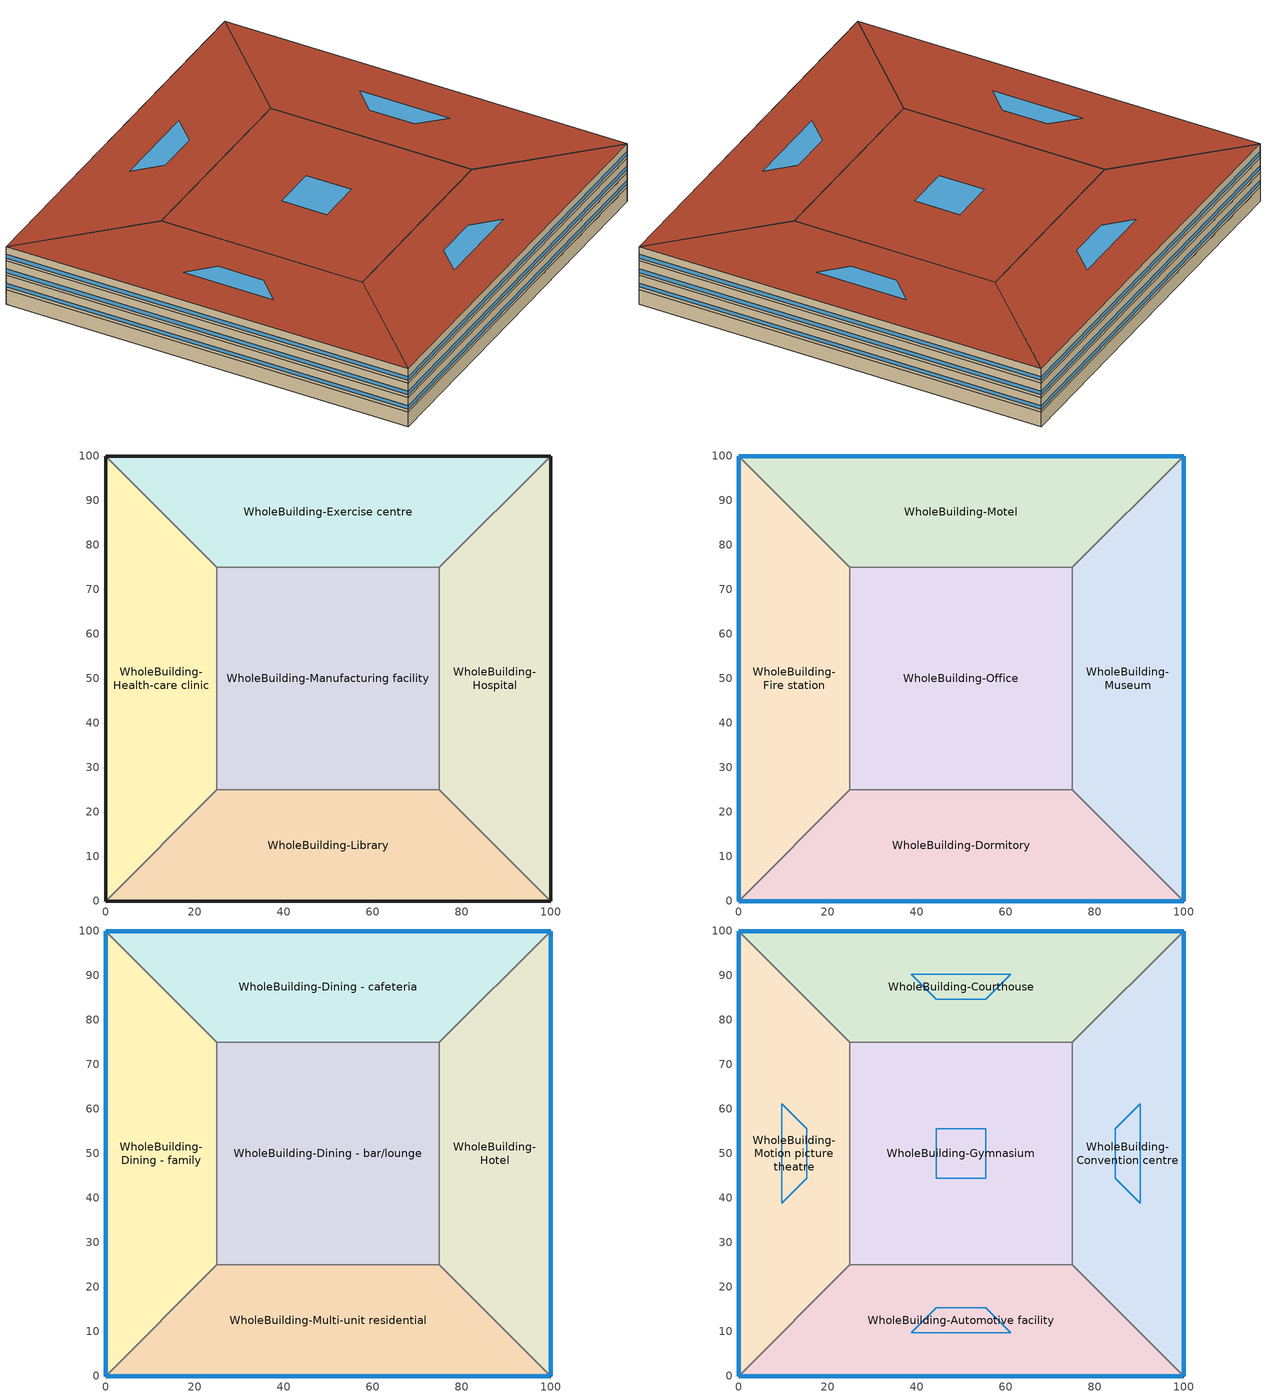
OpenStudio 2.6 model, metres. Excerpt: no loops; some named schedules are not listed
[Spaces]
WholeBuilding-Health-care clinic
 floor ground: 0,0 0,100 25,75 25,25 z0
 wall ground: 0,100 0,0 z0:3.8
 wall to WholeBuilding-Exercise centre: 25,75 0,100 z0:3.8
 wall to WholeBuilding-Manufacturing facility: 25,25 25,75 z0:3.8
 wall to WholeBuilding-Library: 0,0 25,25 z0:3.8
WholeBuilding-Exercise centre
 floor ground: 0,100 100,100 75,75 25,75 z0
 wall ground: 100,100 0,100 z0:3.8
 wall to WholeBuilding-Hospital: 75,75 100,100 z0:3.8
 wall to WholeBuilding-Manufacturing facility: 25,75 75,75 z0:3.8
WholeBuilding-Hospital
 floor ground: 100,100 100,0 75,25 75,75 z0
 wall ground: 100,0 100,100 z0:3.8
 wall to WholeBuilding-Library: 75,25 100,0 z0:3.8
 wall to WholeBuilding-Manufacturing facility: 75,75 75,25 z0:3.8
WholeBuilding-Library
 floor ground: 100,0 0,0 25,25 75,25 z0
 wall ground: 0,0 100,0 z0:3.8
 wall to WholeBuilding-Manufacturing facility: 75,25 25,25 z0:3.8
WholeBuilding-Manufacturing facility
 floor ground: 25,25 25,75 75,75 75,25 z0
WholeBuilding-Fire station
 floor to WholeBuilding-Health-care clinic: 0,0 0,100 25,75 25,25 z3.8
 wall outside: 0,100 0,0 z3.8:7.6
 wall to WholeBuilding-Motel: 25,75 0,100 z3.8:7.6
 wall to WholeBuilding-Office: 25,25 25,75 z3.8:7.6
 wall to WholeBuilding-Dormitory: 0,0 25,25 z3.8:7.6
 window: 0,99.97 0,0.03 z4.56:5.51
WholeBuilding-Motel
 floor to WholeBuilding-Exercise centre: 0,100 100,100 75,75 25,75 z3.8
 wall outside: 100,100 0,100 z3.8:7.6
 wall to WholeBuilding-Museum: 75,75 100,100 z3.8:7.6
 wall to WholeBuilding-Office: 25,75 75,75 z3.8:7.6
 window: 99.97,100 0.03,100 z4.56:5.51
WholeBuilding-Museum
 floor to WholeBuilding-Hospital: 100,100 100,0 75,25 75,75 z3.8
 wall outside: 100,0 100,100 z3.8:7.6
 wall to WholeBuilding-Dormitory: 75,25 100,0 z3.8:7.6
 wall to WholeBuilding-Office: 75,75 75,25 z3.8:7.6
 window: 100,0.03 100,99.97 z4.56:5.51
WholeBuilding-Dormitory
 floor to WholeBuilding-Library: 100,0 0,0 25,25 75,25 z3.8
 wall outside: 0,0 100,0 z3.8:7.6
 wall to WholeBuilding-Office: 75,25 25,25 z3.8:7.6
 window: 0.03,0 99.97,0 z4.56:5.51
WholeBuilding-Office
 floor to WholeBuilding-Manufacturing facility: 25,25 25,75 75,75 75,25 z3.8
WholeBuilding-Dining - family
 floor to WholeBuilding-Fire station: 0,0 0,100 25,75 25,25 z7.6
 wall outside: 0,100 0,0 z7.6:11.4
 wall to WholeBuilding-Dining - cafeteria: 25,75 0,100 z7.6:11.4
 wall to WholeBuilding-Dining - bar/lounge: 25,25 25,75 z7.6:11.4
 wall to WholeBuilding-Multi-unit residential: 0,0 25,25 z7.6:11.4
 window: 0,99.97 0,0.03 z8.36:9.31
WholeBuilding-Dining - cafeteria
 floor to WholeBuilding-Motel: 0,100 100,100 75,75 25,75 z7.6
 wall outside: 100,100 0,100 z7.6:11.4
 wall to WholeBuilding-Hotel: 75,75 100,100 z7.6:11.4
 wall to WholeBuilding-Dining - bar/lounge: 25,75 75,75 z7.6:11.4
 window: 99.97,100 0.03,100 z8.36:9.31
WholeBuilding-Hotel
 floor to WholeBuilding-Museum: 100,100 100,0 75,25 75,75 z7.6
 wall outside: 100,0 100,100 z7.6:11.4
 wall to WholeBuilding-Multi-unit residential: 75,25 100,0 z7.6:11.4
 wall to WholeBuilding-Dining - bar/lounge: 75,75 75,25 z7.6:11.4
 window: 100,0.03 100,99.97 z8.36:9.31
WholeBuilding-Multi-unit residential
 floor to WholeBuilding-Dormitory: 100,0 0,0 25,25 75,25 z7.6
 wall outside: 0,0 100,0 z7.6:11.4
 wall to WholeBuilding-Dining - bar/lounge: 75,25 25,25 z7.6:11.4
 window: 0.03,0 99.97,0 z8.36:9.31
WholeBuilding-Dining - bar/lounge
 floor to WholeBuilding-Office: 25,25 25,75 75,75 75,25 z7.6
WholeBuilding-Motion picture theatre
 floor to WholeBuilding-Dining - family: 0,0 0,100 25,75 25,25 z11.4
 wall outside: 0,100 0,0 z11.4:15.2
 wall to WholeBuilding-Courthouse: 25,75 0,100 z11.4:15.2
 wall to WholeBuilding-Gymnasium: 25,25 25,75 z11.4:15.2
 wall to WholeBuilding-Automotive facility: 0,0 25,25 z11.4:15.2
 window: 0,99.97 0,0.03 z12.16:13.11
 roof outside: 25,25 25,75 0,100 0,0 z15.2
 skylight: 15.3,44.41 15.3,55.59 9.7,61.18 9.7,38.82 z15.2
WholeBuilding-Courthouse
 floor to WholeBuilding-Dining - cafeteria: 0,100 100,100 75,75 25,75 z11.4
 wall outside: 100,100 0,100 z11.4:15.2
 wall to WholeBuilding-Convention centre: 75,75 100,100 z11.4:15.2
 wall to WholeBuilding-Gymnasium: 25,75 75,75 z11.4:15.2
 window: 99.97,100 0.03,100 z12.16:13.11
 roof outside: 25,75 75,75 100,100 0,100 z15.2
 skylight: 44.41,84.7 55.59,84.7 61.18,90.3 38.82,90.3 z15.2
WholeBuilding-Convention centre
 floor to WholeBuilding-Hotel: 100,100 100,0 75,25 75,75 z11.4
 wall outside: 100,0 100,100 z11.4:15.2
 wall to WholeBuilding-Automotive facility: 75,25 100,0 z11.4:15.2
 wall to WholeBuilding-Gymnasium: 75,75 75,25 z11.4:15.2
 window: 100,0.03 100,99.97 z12.16:13.11
 roof outside: 75,75 75,25 100,0 100,100 z15.2
 skylight: 84.7,55.59 84.7,44.41 90.3,38.82 90.3,61.18 z15.2
WholeBuilding-Automotive facility
 floor to WholeBuilding-Multi-unit residential: 100,0 0,0 25,25 75,25 z11.4
 wall outside: 0,0 100,0 z11.4:15.2
 wall to WholeBuilding-Gymnasium: 75,25 25,25 z11.4:15.2
 window: 0.03,0 99.97,0 z12.16:13.11
 roof outside: 75,25 25,25 0,0 100,0 z15.2
 skylight: 55.59,15.3 44.41,15.3 38.82,9.7 61.18,9.7 z15.2
WholeBuilding-Gymnasium
 floor to WholeBuilding-Dining - bar/lounge: 25,25 25,75 75,75 75,25 z11.4
 roof outside: 75,25 75,75 25,75 25,25 z15.2
 skylight: 55.59,44.41 55.59,55.59 44.41,55.59 44.41,44.41 z15.2
[Building]
Building 1: Default Construction Set=BTAP-Mass at hdd = 6250.0; Standards Number of Stories=4; Standards Number of Above Ground Stories=4; Standards Building Type=NECB2011_unknown
[Site]
Fort McMurray AP_AB_CAN: Latitude {deg}=56.653; Longitude {deg}=-111.223; Time Zone {hr}=-7; Elevation {m}=369.1
[Site:WaterMainsTemperature]
Calculation Method=Correlation; Annual Average Outdoor Air Temperature {C}=1.875; Maximum Difference In Monthly Average Outdoor Air Temperatures {deltaC}=34.4
[SizingPeriod:DesignDay] Barometric Pressure {Pa}=96969; Sky Clearness=0; Rain Indicator=0; Snow Indicator=0; Day of Month=21; Daylight Saving Time Indicator=0; Humidity Indicating Type=Wetbulb; Dry-Bulb Temperature Range Modifier Type=DefaultMultipliers
Name | Maximum Dry-Bulb Temperature {C} | Daily Dry-Bulb Temperature Range {deltaC} | Humidity Indicating Conditions at Maximum Dry-Bulb | Wind Speed {m/s} | Wind Direction {deg} | Month | Day Type | Solar Model Indicator | ASHRAE Taub | ASHRAE Taud
Fort McMurray AP Ann Htg 99.6% Condns DB | -36.2 | 0 | -36.2 | 1 | 90 | 1 | WinterDesignDay | ASHRAEClearSky
Fort McMurray AP Ann Clg .4% Condns DB=>MWB | 28.9 | 12.4 | 17.8 | 3.7 | 250 | 7 | SummerDesignDay | ASHRAETau | 0.377 | 2.403
[Site:GroundTemperature:BuildingSurface]
19.527, 19.502, 19.536, 19.598, 20.002, 21.64, 22.225, 22.375, 21.449, 20.121, 19.802, 19.633
[Material:NoMass] Roughness=Smooth; Thermal Absorptance=0.9; Solar Absorptance=0.7
Name | Thermal Resistance {m2-K/W} | Visible Absorptance
Typical Carpet Pad; Typical Carpet Pad 1 | 0.21648 | 0.8
Typical Insulation 1 | 5.91238 | 0.7
Typical Insulation 2 | 4.49096 | 0.7
Typical Insulation 3 | 6.17282 | 0.7
Typical Carpet Pad 2 | 1.25503 | 0.8
Typical Carpet Pad 3; Typical Carpet Pad 4 | 3.45515 | 0.8
Typical Insulation 4 | 0.454528 | 0.7
Typical Insulation 5 | 0.454545 | 0.7
[Material]
Name | Roughness | Thickness {m} | Conductivity {W/m-K} | Density {kg/m3} | Specific Heat {J/kg-K} | Thermal Absorptance | Solar Absorptance | Visible Absorptance
G05 25mm wood | MediumSmooth | 0.0254 | 0.15 | 608 | 1630 | 0.9 | 0.5 | 0.5
100mm Normalweight concrete floor 1 | MediumSmooth | 0.1016 | 2.31 | 2322 | 832
G01 13mm gypsum board 1 | Smooth | 0.0127 | 0.16 | 800 | 1090 | 0.9 | 0.7 | 0.5
4 in. Normalweight Concrete Floor 1 | MediumRough | 0.1016 | 2.31 | 2322 | 832 | 0.9 | 0.7 | 0.7
1IN Stucco 1 | Smooth | 0.0253 | 0.6918 | 1858 | 837 | 0.9 | 0.7 | 0.92
8IN CONCRETE HW RefBldg 1 | Rough | 0.2032 | 1.311 | 2240 | 836.8 | 0.9 | 0.7 | 0.7
1/2IN Gypsum 1 | Smooth | 0.0127 | 0.16 | 784.9 | 830 | 0.9 | 0.4 | 0.4
Metal Roof Surface 1; F08 Metal surface 1 | Smooth | 0.0008 | 45.28 | 7824 | 500 | 0.9 | 0.7 | 0.7
6 in. Normalweight Concrete Floor 1; 6 in. Normalweight Concrete Floor 2; 6 in. Normalweight Concrete Floor 3 | MediumRough | 0.1524 | 2.31 | 2322 | 832 | 0.9 | 0.7 | 0.7
[Construction]
BTAP-Int-Partition; BTAP-Int-Door: G05 25mm wood
BTAP-Int-Floor: 100mm Normalweight concrete floor 1, Typical Carpet Pad
BTAP-Int-Wall: G01 13mm gypsum board 1, G01 13mm gypsum board 1
BTAP-Int-Ceiling: Typical Carpet Pad, 100mm Normalweight concrete floor 1
BTAP-Int-Window: SimpleGlazing
BTAP-Ext-Floor-Mass:U-0.162: Typical Insulation 1, 4 in. Normalweight Concrete Floor 1, Typical Carpet Pad 1
BTAP-Ext-Wall-Mass:U-0.21: 1IN Stucco 1, 8IN CONCRETE HW RefBldg 1, Typical Insulation 2, 1/2IN Gypsum 1
BTAP-Ext-Roof-Metal:U-0.162: Metal Roof Surface 1, Typical Insulation 3
BTAP-Grnd-Floor-Mass:U-0.757: 6 in. Normalweight Concrete Floor 1, Typical Carpet Pad 2
BTAP-Grnd-Wall-Mass:U-0.284: 6 in. Normalweight Concrete Floor 2, Typical Carpet Pad 3
BTAP-Grnd-Roof-Mass:U-0.284: 6 in. Normalweight Concrete Floor 3, Typical Carpet Pad 4
BTAP-Ext-FixedWindow:U=0.220 SHGC=0.600; BTAP-Ext-GlassDoors:U=0.220 SHGC=0.600; BTAP-Ext-Skylights:U=0.220 SHGC=0.600; BTAP-Ext-DaylightDomes:U=0.220 SHGC=0.600; BTAP-Ext-DaylightDiffuser:U=0.220 SHGC=0.600: SimpleGlazing:U=0.220 SHGC=0.600
BTAP-Ext-Door:U-2.2: F08 Metal surface 1, Typical Insulation 4
BTAP-Ext-OverHeadDoor:U-2.2: Typical Insulation 5
[DefaultConstructionSet]
BTAP-Mass at hdd = 6250.0: Default Exterior Surface Constructions=BTAP-Mass at hdd = 6250.0; Default Interior Surface Constructions=Default Surface Constructions 2; Default Ground Contact Surface Constructions=BTAP-Mass at hdd = 6250.0 1; Default Exterior SubSurface Constructions=BTAP-Mass at hdd = 6250.0; Default Interior SubSurface Constructions=Default Sub Surface Constructions 2; Interior Partition Construction=BTAP-Int-Partition
[DefaultSurfaceConstructions]
Name | Floor Construction | Wall Construction | Roof Ceiling Construction
Default Surface Constructions 2 | BTAP-Int-Floor | BTAP-Int-Wall | BTAP-Int-Ceiling
BTAP-Mass at hdd = 6250.0 | BTAP-Ext-Floor-Mass:U-0.162 | BTAP-Ext-Wall-Mass:U-0.21 | BTAP-Ext-Roof-Metal:U-0.162
BTAP-Mass at hdd = 6250.0 1 | BTAP-Grnd-Floor-Mass:U-0.757 | BTAP-Grnd-Wall-Mass:U-0.284 | BTAP-Grnd-Roof-Mass:U-0.284
[DefaultSubSurfaceConstructions]
Name | Fixed Window Construction | Operable Window Construction | Door Construction | Glass Door Construction | Overhead Door Construction | Skylight Construction | Tubular Daylight Dome Construction | Tubular Daylight Diffuser Construction
Default Sub Surface Constructions 2 | BTAP-Int-Window | BTAP-Int-Window | BTAP-Int-Door
BTAP-Mass at hdd = 6250.0 | BTAP-Ext-FixedWindow:U=0.220 SHGC=0.600 | BTAP-Ext-FixedWindow:U=0.220 SHGC=0.600 | BTAP-Ext-Door:U-2.2 | BTAP-Ext-GlassDoors:U=0.220 SHGC=0.600 | BTAP-Ext-OverHeadDoor:U-2.2 | BTAP-Ext-Skylights:U=0.220 SHGC=0.600 | BTAP-Ext-DaylightDomes:U=0.220 SHGC=0.600 | BTAP-Ext-DaylightDiffuser:U=0.220 SHGC=0.600
[WindowMaterial:SimpleGlazingSystem] U-Factor {W/m2-K}=2.2; Solar Heat Gain Coefficient=0.6; Visible Transmittance=0.21
SimpleGlazing; SimpleGlazing:U=0.220 SHGC=0.600
[BuildingStory] Nominal Floor to Floor Height {m}=3.8
Name | Nominal Z Coordinate {m}
Story 1 | 0
Story 2 | 3.8
Story 3 | 7.6
Story 4 | 11.4
[Space]
Name | Space Type | Building Story | Thermal Zone
WholeBuilding-Health-care clinic | Health-care clinic WholeBuilding | Story 1 | ALL_ST=WholeBuilding_FL=Story 1_SCH=A
WholeBuilding-Exercise centre | Exercise centre WholeBuilding | Story 1 | ALL_ST=WholeBuilding_FL=Story 1_SCH=B
WholeBuilding-Hospital | Hospital WholeBuilding | Story 1 | ALL_ST=WholeBuilding_FL=Story 1_SCH=H
WholeBuilding-Library | Library WholeBuilding | Story 1 | ALL_ST=WholeBuilding_FL=Story 1_SCH=C
WholeBuilding-Manufacturing facility | Manufacturing facility WholeBuilding | Story 1 | ALL_ST=WholeBuilding_FL=Story 1_SCH=A 1
WholeBuilding-Fire station | Fire station WholeBuilding | Story 2 | ALL_ST=WholeBuilding_FL=Story 2_SCH=F
WholeBuilding-Motel | Motel WholeBuilding | Story 2 | DU_BT=Motel_ST=WholeBuilding_FL=Story 2_SCHF
WholeBuilding-Museum | Museum WholeBuilding | Story 2 | ALL_ST=WholeBuilding_FL=Story 2_SCH=C
WholeBuilding-Dormitory | Dormitory WholeBuilding | Story 2 | DU_BT=Dormitory_ST=WholeBuilding_FL=Story 2_SCHG
WholeBuilding-Office | Office WholeBuilding | Story 2 | ALL_ST=WholeBuilding_FL=Story 2_SCH=A
WholeBuilding-Dining - family | Dining - family WholeBuilding | Story 3 | ALL_ST=WholeBuilding_FL=Story 3_SCH=B 2
WholeBuilding-Dining - cafeteria | Dining - cafeteria WholeBuilding | Story 3 | ALL_ST=WholeBuilding_FL=Story 3_SCH=B 1
WholeBuilding-Hotel | Hotel WholeBuilding | Story 3 | DU_BT=Hotel_ST=WholeBuilding_FL=Story 3_SCHF
WholeBuilding-Multi-unit residential | Multi-unit residential WholeBuilding | Story 3 | DU_BT=Multi-unit residential_ST=WholeBuilding_FL=Story 3_SCHG
WholeBuilding-Dining - bar/lounge | Dining - bar/lounge WholeBuilding | Story 3 | ALL_ST=WholeBuilding_FL=Story 3_SCH=B
WholeBuilding-Motion picture theatre | Motion picture theatre WholeBuilding | Story 4 | ALL_ST=WholeBuilding_FL=Story 4_SCH=C 1
WholeBuilding-Courthouse | Courthouse WholeBuilding | Story 4 | ALL_ST=WholeBuilding_FL=Story 4_SCH=A
WholeBuilding-Convention centre | Convention centre WholeBuilding | Story 4 | ALL_ST=WholeBuilding_FL=Story 4_SCH=C
WholeBuilding-Automotive facility | Automotive facility WholeBuilding | Story 4 | ALL_ST=WholeBuilding_FL=Story 4_SCH=E
WholeBuilding-Gymnasium | Gymnasium WholeBuilding | Story 4 | ALL_ST=WholeBuilding_FL=Story 4_SCH=B
[SpaceType] Standards Space Type=WholeBuilding
Name | Default Schedule Set | Design Specification Outdoor Air Object | Standards Building Type
Automotive facility WholeBuilding | Automotive facility WholeBuilding Schedule Set | Automotive facility WholeBuilding Ventilation | Automotive facility
Convention centre WholeBuilding | Convention centre WholeBuilding Schedule Set | Convention centre WholeBuilding Ventilation | Convention centre
Courthouse WholeBuilding | Courthouse WholeBuilding Schedule Set | Courthouse WholeBuilding Ventilation | Courthouse
Dining - bar/lounge WholeBuilding | Dining - bar/lounge WholeBuilding Schedule Set | Dining - bar/lounge WholeBuilding Ventilation | Dining - bar/lounge
Dining - cafeteria WholeBuilding | Dining - cafeteria WholeBuilding Schedule Set | Dining - cafeteria WholeBuilding Ventilation | Dining - cafeteria
Dining - family WholeBuilding | Dining - family WholeBuilding Schedule Set | Dining - family WholeBuilding Ventilation | Dining - family
Dormitory WholeBuilding | Dormitory WholeBuilding Schedule Set | Dormitory WholeBuilding Ventilation | Dormitory
Exercise centre WholeBuilding | Exercise centre WholeBuilding Schedule Set | Exercise centre WholeBuilding Ventilation | Exercise centre
Fire station WholeBuilding | Fire station WholeBuilding Schedule Set | Fire station WholeBuilding Ventilation | Fire station
Gymnasium WholeBuilding | Gymnasium WholeBuilding Schedule Set | Gymnasium WholeBuilding Ventilation | Gymnasium
Health-care clinic WholeBuilding | Health-care clinic WholeBuilding Schedule Set | Health-care clinic WholeBuilding Ventilation | Health-care clinic
Hospital WholeBuilding | Hospital WholeBuilding Schedule Set | Hospital WholeBuilding Ventilation | Hospital
Hotel WholeBuilding | Hotel WholeBuilding Schedule Set | Hotel WholeBuilding Ventilation | Hotel
Library WholeBuilding | Library WholeBuilding Schedule Set | Library WholeBuilding Ventilation | Library
Manufacturing facility WholeBuilding | Manufacturing facility WholeBuilding Schedule Set | Manufacturing facility WholeBuilding Ventilation | Manufacturing facility
Motel WholeBuilding | Motel WholeBuilding Schedule Set | Motel WholeBuilding Ventilation | Motel
Motion picture theatre WholeBuilding | Motion picture theatre WholeBuilding Schedule Set | Motion picture theatre WholeBuilding Ventilation | Motion picture theatre
Multi-unit residential WholeBuilding | Multi-unit residential WholeBuilding Schedule Set | Multi-unit residential WholeBuilding Ventilation | Multi-unit residential
Museum WholeBuilding | Museum WholeBuilding Schedule Set | Museum WholeBuilding Ventilation | Museum
Office WholeBuilding | Office WholeBuilding Schedule Set | Office WholeBuilding Ventilation | Office
[People:Definition] Number of People Calculation Method=People/Area; Fraction Radiant=0.3
Name | People per Space Floor Area {person/m2}
Automotive facility WholeBuilding People Definition; Health-care clinic WholeBuilding People Definition; Hospital WholeBuilding People Definition; Library WholeBuilding People Definition; Museum WholeBuilding People Definition | 0.0500522
Convention centre WholeBuilding People Definition; Motion picture theatre WholeBuilding People Definition | 0.124969
Courthouse WholeBuilding People Definition | 0.0666286
Dining - bar/lounge WholeBuilding People Definition; Dining - cafeteria WholeBuilding People Definition; Dining - family WholeBuilding People Definition; Exercise centre WholeBuilding People Definition; Gymnasium WholeBuilding People Definition | 0.0999967
Dormitory WholeBuilding People Definition; Manufacturing facility WholeBuilding People Definition | 0.0333681
Fire station WholeBuilding People Definition; Hotel WholeBuilding People Definition; Motel WholeBuilding People Definition; Office WholeBuilding People Definition | 0.0400417
Multi-unit residential WholeBuilding People Definition | 0.0166841
[People] Work Efficiency Schedule=Work Efficiency Schedule; Clothing Insulation Schedule=Clothing Schedule; Air Velocity Schedule=Air Velocity Schedule; Multiplier=1
Name | People Definition | Space or SpaceType
Automotive facility WholeBuilding People | Automotive facility WholeBuilding People Definition | Automotive facility WholeBuilding
Convention centre WholeBuilding People | Convention centre WholeBuilding People Definition | Convention centre WholeBuilding
Courthouse WholeBuilding People | Courthouse WholeBuilding People Definition | Courthouse WholeBuilding
Dining - bar/lounge WholeBuilding People | Dining - bar/lounge WholeBuilding People Definition | Dining - bar/lounge WholeBuilding
Dining - cafeteria WholeBuilding People | Dining - cafeteria WholeBuilding People Definition | Dining - cafeteria WholeBuilding
Dining - family WholeBuilding People | Dining - family WholeBuilding People Definition | Dining - family WholeBuilding
Dormitory WholeBuilding People | Dormitory WholeBuilding People Definition | Dormitory WholeBuilding
Exercise centre WholeBuilding People | Exercise centre WholeBuilding People Definition | Exercise centre WholeBuilding
Fire station WholeBuilding People | Fire station WholeBuilding People Definition | Fire station WholeBuilding
Gymnasium WholeBuilding People | Gymnasium WholeBuilding People Definition | Gymnasium WholeBuilding
Health-care clinic WholeBuilding People | Health-care clinic WholeBuilding People Definition | Health-care clinic WholeBuilding
Hospital WholeBuilding People | Hospital WholeBuilding People Definition | Hospital WholeBuilding
Hotel WholeBuilding People | Hotel WholeBuilding People Definition | Hotel WholeBuilding
Library WholeBuilding People | Library WholeBuilding People Definition | Library WholeBuilding
Manufacturing facility WholeBuilding People | Manufacturing facility WholeBuilding People Definition | Manufacturing facility WholeBuilding
Motel WholeBuilding People | Motel WholeBuilding People Definition | Motel WholeBuilding
Motion picture theatre WholeBuilding People | Motion picture theatre WholeBuilding People Definition | Motion picture theatre WholeBuilding
Multi-unit residential WholeBuilding People | Multi-unit residential WholeBuilding People Definition | Multi-unit residential WholeBuilding
Museum WholeBuilding People | Museum WholeBuilding People Definition | Museum WholeBuilding
Office WholeBuilding People | Office WholeBuilding People Definition | Office WholeBuilding
[Lights:Definition] Design Level Calculation Method=Watts/Area; Fraction Radiant=0.5; Fraction Visible=0.2
Name | Watts per Space Floor Area {W/m2}
Automotive facility WholeBuilding Lights Definition | 8.79993
Convention centre WholeBuilding Lights Definition | 11.5999
Courthouse WholeBuilding Lights Definition | 11.2999
Dining - bar/lounge WholeBuilding Lights Definition | 10.6999
Dining - cafeteria WholeBuilding Lights Definition; Office WholeBuilding Lights Definition | 9.69992
Dining - family WholeBuilding Lights Definition | 9.59992
Dormitory WholeBuilding Lights Definition | 6.59995
Exercise centre WholeBuilding Lights Definition; Motel WholeBuilding Lights Definition | 9.49992
Fire station WholeBuilding Lights Definition | 7.59994
Gymnasium WholeBuilding Lights Definition; Hotel WholeBuilding Lights Definition | 10.7999
Health-care clinic WholeBuilding Lights Definition | 9.39992
Hospital WholeBuilding Lights Definition | 12.9999
Library WholeBuilding Lights Definition | 12.6999
Manufacturing facility WholeBuilding Lights Definition | 11.8999
Motion picture theatre WholeBuilding Lights Definition | 8.89993
Multi-unit residential WholeBuilding Lights Definition | 6.49995
Museum WholeBuilding Lights Definition | 11.3999
[Lights] Fraction Replaceable=1
Name | Lights Definition | Space or SpaceType
Automotive facility WholeBuilding Lights | Automotive facility WholeBuilding Lights Definition | Automotive facility WholeBuilding
Convention centre WholeBuilding Lights | Convention centre WholeBuilding Lights Definition | Convention centre WholeBuilding
Courthouse WholeBuilding Lights | Courthouse WholeBuilding Lights Definition | Courthouse WholeBuilding
Dining - bar/lounge WholeBuilding Lights | Dining - bar/lounge WholeBuilding Lights Definition | Dining - bar/lounge WholeBuilding
Dining - cafeteria WholeBuilding Lights | Dining - cafeteria WholeBuilding Lights Definition | Dining - cafeteria WholeBuilding
Dining - family WholeBuilding Lights | Dining - family WholeBuilding Lights Definition | Dining - family WholeBuilding
Dormitory WholeBuilding Lights | Dormitory WholeBuilding Lights Definition | Dormitory WholeBuilding
Exercise centre WholeBuilding Lights | Exercise centre WholeBuilding Lights Definition | Exercise centre WholeBuilding
Fire station WholeBuilding Lights | Fire station WholeBuilding Lights Definition | Fire station WholeBuilding
Gymnasium WholeBuilding Lights | Gymnasium WholeBuilding Lights Definition | Gymnasium WholeBuilding
Health-care clinic WholeBuilding Lights | Health-care clinic WholeBuilding Lights Definition | Health-care clinic WholeBuilding
Hospital WholeBuilding Lights | Hospital WholeBuilding Lights Definition | Hospital WholeBuilding
Hotel WholeBuilding Lights | Hotel WholeBuilding Lights Definition | Hotel WholeBuilding
Library WholeBuilding Lights | Library WholeBuilding Lights Definition | Library WholeBuilding
Manufacturing facility WholeBuilding Lights | Manufacturing facility WholeBuilding Lights Definition | Manufacturing facility WholeBuilding
Motel WholeBuilding Lights | Motel WholeBuilding Lights Definition | Motel WholeBuilding
Motion picture theatre WholeBuilding Lights | Motion picture theatre WholeBuilding Lights Definition | Motion picture theatre WholeBuilding
Multi-unit residential WholeBuilding Lights | Multi-unit residential WholeBuilding Lights Definition | Multi-unit residential WholeBuilding
Museum WholeBuilding Lights | Museum WholeBuilding Lights Definition | Museum WholeBuilding
Office WholeBuilding Lights | Office WholeBuilding Lights Definition | Office WholeBuilding
[ElectricEquipment:Definition] Design Level Calculation Method=Watts/Area; Fraction Radiant=0.5
Name | Watts per Space Floor Area {W/m2}
Automotive facility WholeBuilding Elec Equip Definition; Courthouse WholeBuilding Elec Equip Definition; Multi-unit residential WholeBuilding Elec Equip Definition | 4.99996
Convention centre WholeBuilding Elec Equip Definition; Dormitory WholeBuilding Elec Equip Definition; Fire station WholeBuilding Elec Equip Definition; Hotel WholeBuilding Elec Equip Definition; Library WholeBuilding Elec Equip Definition; Motel WholeBuilding Elec Equip Definition; Museum WholeBuilding Elec Equip Definition | 2.49998
Dining - bar/lounge WholeBuilding Elec Equip Definition; Dining - cafeteria WholeBuilding Elec Equip Definition; Dining - family WholeBuilding Elec Equip Definition; Exercise centre WholeBuilding Elec Equip Definition; Gymnasium WholeBuilding Elec Equip Definition; Motion picture theatre WholeBuilding Elec Equip Definition | 0.999992
Health-care clinic WholeBuilding Elec Equip Definition; Hospital WholeBuilding Elec Equip Definition; Office WholeBuilding Elec Equip Definition | 7.49994
Manufacturing facility WholeBuilding Elec Equip Definition | 9.99992
[ElectricEquipment]
Name | Electric Equipment Definition | Space or SpaceType
Automotive facility WholeBuilding Elec Equip | Automotive facility WholeBuilding Elec Equip Definition | Automotive facility WholeBuilding
Convention centre WholeBuilding Elec Equip | Convention centre WholeBuilding Elec Equip Definition | Convention centre WholeBuilding
Courthouse WholeBuilding Elec Equip | Courthouse WholeBuilding Elec Equip Definition | Courthouse WholeBuilding
Dining - bar/lounge WholeBuilding Elec Equip | Dining - bar/lounge WholeBuilding Elec Equip Definition | Dining - bar/lounge WholeBuilding
Dining - cafeteria WholeBuilding Elec Equip | Dining - cafeteria WholeBuilding Elec Equip Definition | Dining - cafeteria WholeBuilding
Dining - family WholeBuilding Elec Equip | Dining - family WholeBuilding Elec Equip Definition | Dining - family WholeBuilding
Dormitory WholeBuilding Elec Equip | Dormitory WholeBuilding Elec Equip Definition | Dormitory WholeBuilding
Exercise centre WholeBuilding Elec Equip | Exercise centre WholeBuilding Elec Equip Definition | Exercise centre WholeBuilding
Fire station WholeBuilding Elec Equip | Fire station WholeBuilding Elec Equip Definition | Fire station WholeBuilding
Gymnasium WholeBuilding Elec Equip | Gymnasium WholeBuilding Elec Equip Definition | Gymnasium WholeBuilding
Health-care clinic WholeBuilding Elec Equip | Health-care clinic WholeBuilding Elec Equip Definition | Health-care clinic WholeBuilding
Hospital WholeBuilding Elec Equip | Hospital WholeBuilding Elec Equip Definition | Hospital WholeBuilding
Hotel WholeBuilding Elec Equip | Hotel WholeBuilding Elec Equip Definition | Hotel WholeBuilding
Library WholeBuilding Elec Equip | Library WholeBuilding Elec Equip Definition | Library WholeBuilding
Manufacturing facility WholeBuilding Elec Equip | Manufacturing facility WholeBuilding Elec Equip Definition | Manufacturing facility WholeBuilding
Motel WholeBuilding Elec Equip | Motel WholeBuilding Elec Equip Definition | Motel WholeBuilding
Motion picture theatre WholeBuilding Elec Equip | Motion picture theatre WholeBuilding Elec Equip Definition | Motion picture theatre WholeBuilding
Multi-unit residential WholeBuilding Elec Equip | Multi-unit residential WholeBuilding Elec Equip Definition | Multi-unit residential WholeBuilding
Museum WholeBuilding Elec Equip | Museum WholeBuilding Elec Equip Definition | Museum WholeBuilding
Office WholeBuilding Elec Equip | Office WholeBuilding Elec Equip Definition | Office WholeBuilding
[DesignSpecification:OutdoorAir] Outdoor Air Method=Sum; Outdoor Air Flow per Person {m3/s-person}=0; Outdoor Air Flow Rate {m3/s}=0; Outdoor Air Flow Air Changes per Hour {1/hr}=0
Name | Outdoor Air Flow per Floor Area {m3/s-m2}
Automotive facility WholeBuilding Ventilation | 0.00114808
Convention centre WholeBuilding Ventilation | 0.00074676
Courthouse WholeBuilding Ventilation | 0.00046228
Dining - bar/lounge WholeBuilding Ventilation; Dining - cafeteria WholeBuilding Ventilation; Dining - family WholeBuilding Ventilation | 0.00127
Dormitory WholeBuilding Ventilation | 0.000381
Exercise centre WholeBuilding Ventilation; Gymnasium WholeBuilding Ventilation | 0.00124968
Fire station WholeBuilding Ventilation | 0.00075184
Health-care clinic WholeBuilding Ventilation; Hospital WholeBuilding Ventilation | 0.002286
Hotel WholeBuilding Ventilation; Motel WholeBuilding Ventilation; Office WholeBuilding Ventilation | 0.00040132
Library WholeBuilding Ventilation | 0.00072644
Manufacturing facility WholeBuilding Ventilation | 0.00107188
Motion picture theatre WholeBuilding Ventilation | 0.00059944
Multi-unit residential WholeBuilding Ventilation | 0.00034544
Museum WholeBuilding Ventilation | 0.0004826
[DefaultScheduleSet] People Activity Level Schedule=NECB-Activity; Infiltration Schedule=Always On
Name | Number of People Schedule | Lighting Schedule | Electric Equipment Schedule
Automotive facility WholeBuilding Schedule Set | NECB-E-Occupancy | NECB-E-Lighting | NECB-E-Electric-Equipment
Convention centre WholeBuilding Schedule Set; Library WholeBuilding Schedule Set; Motion picture theatre WholeBuilding Schedule Set; Museum WholeBuilding Schedule Set | NECB-C-Occupancy | NECB-C-Lighting | NECB-C-Electric-Equipment
Courthouse WholeBuilding Schedule Set; Health-care clinic WholeBuilding Schedule Set; Manufacturing facility WholeBuilding Schedule Set; Office WholeBuilding Schedule Set | NECB-A-Occupancy | NECB-A-Lighting | NECB-A-Electric-Equipment
Dining - bar/lounge WholeBuilding Schedule Set; Dining - cafeteria WholeBuilding Schedule Set; Dining - family WholeBuilding Schedule Set; Exercise centre WholeBuilding Schedule Set; Gymnasium WholeBuilding Schedule Set | NECB-B-Occupancy | NECB-B-Lighting | NECB-B-Electric-Equipment
Dormitory WholeBuilding Schedule Set; Multi-unit residential WholeBuilding Schedule Set | NECB-G-Occupancy | NECB-G-Lighting | NECB-G-Electric-Equipment
Fire station WholeBuilding Schedule Set; Hotel WholeBuilding Schedule Set; Motel WholeBuilding Schedule Set | NECB-F-Occupancy | NECB-F-Lighting | NECB-F-Electric-Equipment
Hospital WholeBuilding Schedule Set | NECB-H-Occupancy | NECB-H-Lighting | NECB-H-Electric-Equipment
[ThermostatSetpoint:DualSetpoint]
Name | Heating Setpoint Temperature Schedule | Cooling Setpoint Temperature Schedule
Dormitory WholeBuilding Thermostat 3; Multi-unit residential WholeBuilding Thermostat 3 | NECB-G-Thermostat Setpoint-Heating | NECB-G-Thermostat Setpoint-Cooling
Hotel WholeBuilding Thermostat 3; Motel WholeBuilding Thermostat 3; Fire station WholeBuilding Thermostat 3 | NECB-F-Thermostat Setpoint-Heating | NECB-F-Thermostat Setpoint-Cooling
Automotive facility WholeBuilding Thermostat 3 | NECB-E-Thermostat Setpoint-Heating | NECB-E-Thermostat Setpoint-Cooling
Convention centre WholeBuilding Thermostat 3; Library WholeBuilding Thermostat 3; Motion picture theatre WholeBuilding Thermostat 3; Museum WholeBuilding Thermostat 3 | NECB-C-Thermostat Setpoint-Heating | NECB-C-Thermostat Setpoint-Cooling
Courthouse WholeBuilding Thermostat 3; Health-care clinic WholeBuilding Thermostat 3; Manufacturing facility WholeBuilding Thermostat 3; Office WholeBuilding Thermostat 3 | NECB-A-Thermostat Setpoint-Heating | NECB-A-Thermostat Setpoint-Cooling
Dining - bar/lounge WholeBuilding Thermostat 3; Dining - cafeteria WholeBuilding Thermostat 3; Dining - family WholeBuilding Thermostat 3; Exercise centre WholeBuilding Thermostat 3; Gymnasium WholeBuilding Thermostat 3 | NECB-B-Thermostat Setpoint-Heating | NECB-B-Thermostat Setpoint-Cooling
Hospital WholeBuilding Thermostat 3 | NECB-H-Thermostat Setpoint-Heating | NECB-H-Thermostat Setpoint-Cooling
[SpaceInfiltration:DesignFlowRate] Schedule=Always On Discrete; Design Flow Rate Calculation Method=Flow/ExteriorArea; Flow per Exterior Surface Area {m3/s-m2}=0.00025; Constant Term Coefficient=0; Temperature Term Coefficient=0; Velocity Term Coefficient=0.224; Velocity Squared Term Coefficient=0
Name | Space or SpaceType
WholeBuilding-Automotive facility Infiltration | WholeBuilding-Automotive facility
WholeBuilding-Convention centre Infiltration | WholeBuilding-Convention centre
WholeBuilding-Courthouse Infiltration | WholeBuilding-Courthouse
WholeBuilding-Dining - cafeteria Infiltration | WholeBuilding-Dining - cafeteria
WholeBuilding-Dining - family Infiltration | WholeBuilding-Dining - family
WholeBuilding-Dormitory Infiltration | WholeBuilding-Dormitory
WholeBuilding-Fire station Infiltration | WholeBuilding-Fire station
WholeBuilding-Gymnasium Infiltration | WholeBuilding-Gymnasium
WholeBuilding-Hotel Infiltration | WholeBuilding-Hotel
WholeBuilding-Motel Infiltration | WholeBuilding-Motel
WholeBuilding-Motion picture theatre Infiltration | WholeBuilding-Motion picture theatre
WholeBuilding-Multi-unit residential Infiltration | WholeBuilding-Multi-unit residential
WholeBuilding-Museum Infiltration | WholeBuilding-Museum
[ThermalZone] Use Ideal Air Loads=No
Name | Thermostat
DU_BT=Dormitory_ST=WholeBuilding_FL=Story 2_SCHG | Dormitory WholeBuilding Thermostat 3
DU_BT=Hotel_ST=WholeBuilding_FL=Story 3_SCHF | Hotel WholeBuilding Thermostat 3
DU_BT=Motel_ST=WholeBuilding_FL=Story 2_SCHF | Motel WholeBuilding Thermostat 3
DU_BT=Multi-unit residential_ST=WholeBuilding_FL=Story 3_SCHG | Multi-unit residential WholeBuilding Thermostat 3
ALL_ST=WholeBuilding_FL=Story 4_SCH=E | Automotive facility WholeBuilding Thermostat 3
ALL_ST=WholeBuilding_FL=Story 4_SCH=C | Convention centre WholeBuilding Thermostat 3
ALL_ST=WholeBuilding_FL=Story 4_SCH=A | Courthouse WholeBuilding Thermostat 3
ALL_ST=WholeBuilding_FL=Story 3_SCH=B | Dining - bar/lounge WholeBuilding Thermostat 3
ALL_ST=WholeBuilding_FL=Story 3_SCH=B 1 | Dining - cafeteria WholeBuilding Thermostat 3
ALL_ST=WholeBuilding_FL=Story 3_SCH=B 2 | Dining - family WholeBuilding Thermostat 3
ALL_ST=WholeBuilding_FL=Story 1_SCH=B | Exercise centre WholeBuilding Thermostat 3
ALL_ST=WholeBuilding_FL=Story 2_SCH=F | Fire station WholeBuilding Thermostat 3
ALL_ST=WholeBuilding_FL=Story 4_SCH=B | Gymnasium WholeBuilding Thermostat 3
ALL_ST=WholeBuilding_FL=Story 1_SCH=A | Health-care clinic WholeBuilding Thermostat 3
ALL_ST=WholeBuilding_FL=Story 1_SCH=H | Hospital WholeBuilding Thermostat 3
ALL_ST=WholeBuilding_FL=Story 1_SCH=C | Library WholeBuilding Thermostat 3
ALL_ST=WholeBuilding_FL=Story 1_SCH=A 1 | Manufacturing facility WholeBuilding Thermostat 3
ALL_ST=WholeBuilding_FL=Story 4_SCH=C 1 | Motion picture theatre WholeBuilding Thermostat 3
ALL_ST=WholeBuilding_FL=Story 2_SCH=C | Museum WholeBuilding Thermostat 3
ALL_ST=WholeBuilding_FL=Story 2_SCH=A | Office WholeBuilding Thermostat 3
[Schedule:Ruleset]
Clothing Schedule: Default Day Schedule=Clothing Schedule Default Winter Clothes
Air Velocity Schedule: Default Day Schedule=Air Velocity Schedule Default
Work Efficiency Schedule: Default Day Schedule=Work Efficiency Schedule Default
NECB-E-Occupancy: Default Day Schedule=NECB-E-Occupancy Default
NECB-Activity: Default Day Schedule=NECB-Activity Default; Summer Design Day Schedule=NECB-Activity Summer Design Day; Winter Design Day Schedule=NECB-Activity Winter Design Day
NECB-E-Lighting: Default Day Schedule=NECB-E-Lighting Default
NECB-E-Electric-Equipment: Default Day Schedule=NECB-E-Electric-Equipment Default
Always On: Default Day Schedule=Always On Default
NECB-E-Thermostat Setpoint-Heating: Default Day Schedule=NECB-E-Thermostat Setpoint-Heating Default
NECB-E-Thermostat Setpoint-Cooling: Default Day Schedule=NECB-E-Thermostat Setpoint-Cooling Default
NECB-C-Occupancy: Default Day Schedule=NECB-C-Occupancy Default
NECB-C-Lighting: Default Day Schedule=NECB-C-Lighting Default
NECB-C-Electric-Equipment: Default Day Schedule=NECB-C-Electric-Equipment Default
NECB-C-Thermostat Setpoint-Heating: Default Day Schedule=NECB-C-Thermostat Setpoint-Heating Default
NECB-C-Thermostat Setpoint-Cooling: Default Day Schedule=NECB-C-Thermostat Setpoint-Cooling Default
NECB-A-Occupancy: Default Day Schedule=NECB-A-Occupancy Default
NECB-A-Lighting: Default Day Schedule=NECB-A-Lighting Default
NECB-A-Electric-Equipment: Default Day Schedule=NECB-A-Electric-Equipment Default
NECB-A-Thermostat Setpoint-Heating: Default Day Schedule=NECB-A-Thermostat Setpoint-Heating Default
NECB-A-Thermostat Setpoint-Cooling: Default Day Schedule=NECB-A-Thermostat Setpoint-Cooling Default
NECB-B-Occupancy: Default Day Schedule=NECB-B-Occupancy Default
NECB-B-Lighting: Default Day Schedule=NECB-B-Lighting Default
NECB-B-Electric-Equipment: Default Day Schedule=NECB-B-Electric-Equipment Default
NECB-B-Thermostat Setpoint-Heating: Default Day Schedule=NECB-B-Thermostat Setpoint-Heating Default
NECB-B-Thermostat Setpoint-Cooling: Default Day Schedule=NECB-B-Thermostat Setpoint-Cooling Default
NECB-G-Occupancy: Default Day Schedule=NECB-G-Occupancy Default
NECB-G-Lighting: Default Day Schedule=NECB-G-Lighting Default
NECB-G-Electric-Equipment: Default Day Schedule=NECB-G-Electric-Equipment Default
NECB-G-Thermostat Setpoint-Heating: Default Day Schedule=NECB-G-Thermostat Setpoint-Heating Default
NECB-G-Thermostat Setpoint-Cooling: Default Day Schedule=NECB-G-Thermostat Setpoint-Cooling Default
NECB-F-Occupancy: Default Day Schedule=NECB-F-Occupancy Default
NECB-F-Lighting: Default Day Schedule=NECB-F-Lighting Default
NECB-F-Electric-Equipment: Default Day Schedule=NECB-F-Electric-Equipment Default
NECB-F-Thermostat Setpoint-Heating: Default Day Schedule=NECB-F-Thermostat Setpoint-Heating Default
NECB-F-Thermostat Setpoint-Cooling: Default Day Schedule=NECB-F-Thermostat Setpoint-Cooling Default
NECB-H-Occupancy: Default Day Schedule=NECB-H-Occupancy Default
NECB-H-Lighting: Default Day Schedule=NECB-H-Lighting Default
NECB-H-Electric-Equipment: Default Day Schedule=NECB-H-Electric-Equipment Default
NECB-H-Thermostat Setpoint-Heating: Default Day Schedule=NECB-H-Thermostat Setpoint-Heating Default
NECB-H-Thermostat Setpoint-Cooling: Default Day Schedule=NECB-H-Thermostat Setpoint-Cooling Default
[Schedule:Day]
Clothing Schedule Default Winter Clothes; Always On Default: 24, 0, 1
Air Velocity Schedule Default: 24, 0, 0.2
Work Efficiency Schedule Default: 24, 0, 0
NECB-Activity Default; NECB-Activity Winter Design Day; NECB-Activity Summer Design Day: 24, 0, 130
NECB-E-Thermostat Setpoint-Heating Default: 7, 0, 18, 8, 0, 20, 19, 0, 22, 24, 0, 18
NECB-E-Thermostat Setpoint-Cooling Default: 7, 0, 35, 19, 0, 24, 24, 0, 35
NECB-C-Occupancy Default: 8, 0, 0, 9, 0, 0.1, 10, 0, 0.2, 12, 0, 0.5, 16, 0, 0.7, 17, 0, 0.8, 18, 0, 0.7, 19, 0, 0.5, 21, 0, 0.3, 24, 0, 0
NECB-C-Lighting Default; NECB-C-Electric-Equipment Default: 8, 0, 0.05, 9, 0, 0.5, 19, 0, 0.9, 20, 0, 0.6, 21, 0, 0.5, 24, 0, 0.05
NECB-C-Thermostat Setpoint-Heating Default: 7, 0, 18, 8, 0, 20, 21, 0, 22, 24, 0, 18
NECB-C-Thermostat Setpoint-Cooling Default: 7, 0, 35, 21, 0, 24, 24, 0, 35
NECB-A-Occupancy Default: 7, 0, 0, 8, 0, 0.1, 9, 0, 0.7, 12, 0, 0.9, 14, 0, 0.5, 17, 0, 0.9, 18, 0, 0.7, 19, 0, 0.3, 23, 0, 0.1, 24, 0, 0
NECB-A-Lighting Default: 7, 0, 0.05, 8, 0, 0.3, 9, 0, 0.8, 17, 0, 0.9, 18, 0, 0.8, 19, 0, 0.5, 21, 0, 0.3, 23, 0, 0.1, 24, 0, 0.05
NECB-A-Electric-Equipment Default: 7, 0, 0.2, 8, 0, 0.3, 9, 0, 0.8, 18, 0, 0.9, 19, 0, 0.5, 21, 0, 0.3, 24, 0, 0.2
NECB-A-Thermostat Setpoint-Heating Default: 6, 0, 18, 7, 0, 20, 21, 0, 22, 24, 0, 18
NECB-A-Thermostat Setpoint-Cooling Default: 6, 0, 35, 21, 0, 24, 24, 0, 35
NECB-B-Occupancy Default: 1, 0, 0.3, 2, 0, 0.1, 9, 0, 0, 10, 0, 0.1, 11, 0, 0.2, 12, 0, 0.5, 13, 0, 0.9, 14, 0, 0.8, 15, 0, 0.5, 17, 0, 0.2, 18, 0, 0.3, 19, 0, 0.6, 22, 0, 0.9, 23, 0, 0.6, 24, 0, 0.4
NECB-B-Lighting Default; NECB-B-Electric-Equipment Default: 1, 0, 0.9, 2, 0, 0.5, 9, 0, 0.1, 10, 0, 0.5, 11, 0, 0.7, 24, 0, 0.9
NECB-B-Thermostat Setpoint-Heating Default: 2, 0, 22, 8, 0, 18, 9, 0, 20, 24, 0, 22
NECB-B-Thermostat Setpoint-Cooling Default: 1, 0, 24, 8, 0, 35, 24, 0, 24
NECB-G-Thermostat Setpoint-Heating Default; NECB-F-Thermostat Setpoint-Heating Default; NECB-H-Thermostat Setpoint-Heating Default: 1, 0, 22, 7, 0, 18, 8, 0, 20, 24, 0, 22
NECB-G-Thermostat Setpoint-Cooling Default; NECB-F-Thermostat Setpoint-Cooling Default; NECB-H-Thermostat Setpoint-Cooling Default: 24, 0, 24
NECB-H-Occupancy Default; NECB-H-Lighting Default; NECB-H-Electric-Equipment Default: 24, 0, 0.9
[Schedule:Rule] Date Specification Type=DateRange; Start Day=1
Name | Schedule Ruleset | Rule Order | Day Schedule | Start Month | End Month | End Day | Apply Monday | Apply Tuesday | Apply Wednesday | Apply Thursday | Apply Friday | Apply Saturday | Apply Sunday
Schedule Rule 1 | Clothing Schedule | 0 | Clothing Schedule Summer Clothes | 5 | 9 | 30
Schedule Rule 11 | NECB-E-Thermostat Setpoint-Heating | 2 | NECB-E-Thermostat Setpoint-Heating Default|Wkdy Day | 1 | 12 | 31 | Yes | Yes | Yes | Yes | Yes
Schedule Rule 12 | NECB-E-Thermostat Setpoint-Heating | 1 | NECB-E-Thermostat Setpoint-Heating Sat Day | 1 | 12 | 31 |  |  |  |  |  | Yes
Schedule Rule 13 | NECB-E-Thermostat Setpoint-Heating | 0 | NECB-E-Thermostat Setpoint-Heating Sun|Hol Day | 1 | 12 | 31 |  |  |  |  |  |  | Yes
Schedule Rule 14 | NECB-E-Thermostat Setpoint-Cooling | 2 | NECB-E-Thermostat Setpoint-Cooling Default|Wkdy Day | 1 | 12 | 31 | Yes | Yes | Yes | Yes | Yes
Schedule Rule 15 | NECB-E-Thermostat Setpoint-Cooling | 1 | NECB-E-Thermostat Setpoint-Cooling Sat Day | 1 | 12 | 31 |  |  |  |  |  | Yes
Schedule Rule 16 | NECB-E-Thermostat Setpoint-Cooling | 0 | NECB-E-Thermostat Setpoint-Cooling Sun|Hol Day | 1 | 12 | 31 |  |  |  |  |  |  | Yes
Schedule Rule 17 | NECB-C-Occupancy | 2 | NECB-C-Occupancy Default|Wkdy Day | 1 | 12 | 31 | Yes | Yes | Yes | Yes | Yes
Schedule Rule 18 | NECB-C-Occupancy | 1 | NECB-C-Occupancy Sat Day | 1 | 12 | 31 |  |  |  |  |  | Yes
Schedule Rule 19 | NECB-C-Occupancy | 0 | NECB-C-Occupancy Sun|Hol Day | 1 | 12 | 31 |  |  |  |  |  |  | Yes
Schedule Rule 20 | NECB-C-Lighting | 2 | NECB-C-Lighting Default|Wkdy Day | 1 | 12 | 31 | Yes | Yes | Yes | Yes | Yes
Schedule Rule 21 | NECB-C-Lighting | 1 | NECB-C-Lighting Sat Day | 1 | 12 | 31 |  |  |  |  |  | Yes
Schedule Rule 22 | NECB-C-Lighting | 0 | NECB-C-Lighting Sun|Hol Day | 1 | 12 | 31 |  |  |  |  |  |  | Yes
Schedule Rule 23 | NECB-C-Electric-Equipment | 2 | NECB-C-Electric-Equipment Default|Wkdy Day | 1 | 12 | 31 | Yes | Yes | Yes | Yes | Yes
Schedule Rule 26 | NECB-C-Thermostat Setpoint-Heating | 2 | NECB-C-Thermostat Setpoint-Heating Default|Wkdy Day | 1 | 12 | 31 | Yes | Yes | Yes | Yes | Yes
Schedule Rule 27 | NECB-C-Thermostat Setpoint-Heating | 1 | NECB-C-Thermostat Setpoint-Heating Sat Day | 1 | 12 | 31 |  |  |  |  |  | Yes
Schedule Rule 28 | NECB-C-Thermostat Setpoint-Heating | 0 | NECB-C-Thermostat Setpoint-Heating Sun|Hol Day | 1 | 12 | 31 |  |  |  |  |  |  | Yes
Schedule Rule 29 | NECB-C-Thermostat Setpoint-Cooling | 2 | NECB-C-Thermostat Setpoint-Cooling Default|Wkdy Day | 1 | 12 | 31 | Yes | Yes | Yes | Yes | Yes
Schedule Rule 30 | NECB-C-Thermostat Setpoint-Cooling | 1 | NECB-C-Thermostat Setpoint-Cooling Sat Day | 1 | 12 | 31 |  |  |  |  |  | Yes
Schedule Rule 31 | NECB-C-Thermostat Setpoint-Cooling | 0 | NECB-C-Thermostat Setpoint-Cooling Sun|Hol Day | 1 | 12 | 31 |  |  |  |  |  |  | Yes
Schedule Rule 32 | NECB-A-Occupancy | 2 | NECB-A-Occupancy Default|Wkdy Day | 1 | 12 | 31 | Yes | Yes | Yes | Yes | Yes
Schedule Rule 33 | NECB-A-Occupancy | 1 | NECB-A-Occupancy Sat Day | 1 | 12 | 31 |  |  |  |  |  | Yes
Schedule Rule 34 | NECB-A-Occupancy | 0 | NECB-A-Occupancy Sun|Hol Day | 1 | 12 | 31 |  |  |  |  |  |  | Yes
Schedule Rule 35 | NECB-A-Lighting | 2 | NECB-A-Lighting Default|Wkdy Day | 1 | 12 | 31 | Yes | Yes | Yes | Yes | Yes
Schedule Rule 36 | NECB-A-Lighting | 1 | NECB-A-Lighting Sat Day | 1 | 12 | 31 |  |  |  |  |  | Yes
Schedule Rule 37 | NECB-A-Lighting | 0 | NECB-A-Lighting Sun|Hol Day | 1 | 12 | 31 |  |  |  |  |  |  | Yes
Schedule Rule 38 | NECB-A-Electric-Equipment | 2 | NECB-A-Electric-Equipment Default|Wkdy Day | 1 | 12 | 31 | Yes | Yes | Yes | Yes | Yes
Schedule Rule 39 | NECB-A-Electric-Equipment | 1 | NECB-A-Electric-Equipment Sat Day | 1 | 12 | 31 |  |  |  |  |  | Yes
Schedule Rule 40 | NECB-A-Electric-Equipment | 0 | NECB-A-Electric-Equipment Sun|Hol Day | 1 | 12 | 31 |  |  |  |  |  |  | Yes
Schedule Rule 41 | NECB-A-Thermostat Setpoint-Heating | 2 | NECB-A-Thermostat Setpoint-Heating Default|Wkdy Day | 1 | 12 | 31 | Yes | Yes | Yes | Yes | Yes
Schedule Rule 42 | NECB-A-Thermostat Setpoint-Heating | 1 | NECB-A-Thermostat Setpoint-Heating Sat Day | 1 | 12 | 31 |  |  |  |  |  | Yes
Schedule Rule 43 | NECB-A-Thermostat Setpoint-Heating | 0 | NECB-A-Thermostat Setpoint-Heating Sun|Hol Day | 1 | 12 | 31 |  |  |  |  |  |  | Yes
Schedule Rule 44 | NECB-A-Thermostat Setpoint-Cooling | 2 | NECB-A-Thermostat Setpoint-Cooling Default|Wkdy Day | 1 | 12 | 31 | Yes | Yes | Yes | Yes | Yes
Schedule Rule 45 | NECB-A-Thermostat Setpoint-Cooling | 1 | NECB-A-Thermostat Setpoint-Cooling Sat Day | 1 | 12 | 31 |  |  |  |  |  | Yes
Schedule Rule 46 | NECB-A-Thermostat Setpoint-Cooling | 0 | NECB-A-Thermostat Setpoint-Cooling Sun|Hol Day | 1 | 12 | 31 |  |  |  |  |  |  | Yes
Schedule Rule 47 | NECB-B-Occupancy | 2 | NECB-B-Occupancy Default|Wkdy Day | 1 | 12 | 31 | Yes | Yes | Yes | Yes | Yes
Schedule Rule 48 | NECB-B-Occupancy | 1 | NECB-B-Occupancy Sat Day | 1 | 12 | 31 |  |  |  |  |  | Yes
Schedule Rule 49 | NECB-B-Occupancy | 0 | NECB-B-Occupancy Sun|Hol Day | 1 | 12 | 31 |  |  |  |  |  |  | Yes
Schedule Rule 50 | NECB-B-Lighting | 2 | NECB-B-Lighting Default|Wkdy Day | 1 | 12 | 31 | Yes | Yes | Yes | Yes | Yes
Schedule Rule 51 | NECB-B-Lighting | 1 | NECB-B-Lighting Sat Day | 1 | 12 | 31 |  |  |  |  |  | Yes
Schedule Rule 52 | NECB-B-Lighting | 0 | NECB-B-Lighting Sun|Hol Day | 1 | 12 | 31 |  |  |  |  |  |  | Yes
Schedule Rule 53 | NECB-B-Electric-Equipment | 2 | NECB-B-Electric-Equipment Default|Wkdy Day | 1 | 12 | 31 | Yes | Yes | Yes | Yes | Yes
Schedule Rule 54 | NECB-B-Electric-Equipment | 1 | NECB-B-Electric-Equipment Sat Day | 1 | 12 | 31 |  |  |  |  |  | Yes
Schedule Rule 55 | NECB-B-Electric-Equipment | 0 | NECB-B-Electric-Equipment Sun|Hol Day | 1 | 12 | 31 |  |  |  |  |  |  | Yes
Schedule Rule 56 | NECB-B-Thermostat Setpoint-Heating | 2 | NECB-B-Thermostat Setpoint-Heating Default|Wkdy Day | 1 | 12 | 31 | Yes | Yes | Yes | Yes | Yes
Schedule Rule 57 | NECB-B-Thermostat Setpoint-Heating | 1 | NECB-B-Thermostat Setpoint-Heating Sat Day | 1 | 12 | 31 |  |  |  |  |  | Yes
Schedule Rule 58 | NECB-B-Thermostat Setpoint-Heating | 0 | NECB-B-Thermostat Setpoint-Heating Sun|Hol Day | 1 | 12 | 31 |  |  |  |  |  |  | Yes
Schedule Rule 59 | NECB-B-Thermostat Setpoint-Cooling | 2 | NECB-B-Thermostat Setpoint-Cooling Default|Wkdy Day | 1 | 12 | 31 | Yes | Yes | Yes | Yes | Yes
Schedule Rule 60 | NECB-B-Thermostat Setpoint-Cooling | 1 | NECB-B-Thermostat Setpoint-Cooling Sat Day | 1 | 12 | 31 |  |  |  |  |  | Yes
Schedule Rule 61 | NECB-B-Thermostat Setpoint-Cooling | 0 | NECB-B-Thermostat Setpoint-Cooling Sun|Hol Day | 1 | 12 | 31 |  |  |  |  |  |  | Yes
Schedule Rule 71 | NECB-G-Thermostat Setpoint-Heating | 2 | NECB-G-Thermostat Setpoint-Heating Default|Wkdy Day | 1 | 12 | 31 | Yes | Yes | Yes | Yes | Yes
Schedule Rule 72 | NECB-G-Thermostat Setpoint-Heating | 1 | NECB-G-Thermostat Setpoint-Heating Sat Day | 1 | 12 | 31 |  |  |  |  |  | Yes
Schedule Rule 73 | NECB-G-Thermostat Setpoint-Heating | 0 | NECB-G-Thermostat Setpoint-Heating Sun|Hol Day | 1 | 12 | 31 |  |  |  |  |  |  | Yes
Schedule Rule 74 | NECB-G-Thermostat Setpoint-Cooling | 2 | NECB-G-Thermostat Setpoint-Cooling Default|Wkdy Day | 1 | 12 | 31 | Yes | Yes | Yes | Yes | Yes
Schedule Rule 75 | NECB-G-Thermostat Setpoint-Cooling | 1 | NECB-G-Thermostat Setpoint-Cooling Sat Day | 1 | 12 | 31 |  |  |  |  |  | Yes
Schedule Rule 76 | NECB-G-Thermostat Setpoint-Cooling | 0 | NECB-G-Thermostat Setpoint-Cooling Sun|Hol Day | 1 | 12 | 31 |  |  |  |  |  |  | Yes
Schedule Rule 86 | NECB-F-Thermostat Setpoint-Heating | 2 | NECB-F-Thermostat Setpoint-Heating Default|Wkdy Day | 1 | 12 | 31 | Yes | Yes | Yes | Yes | Yes
Schedule Rule 87 | NECB-F-Thermostat Setpoint-Heating | 1 | NECB-F-Thermostat Setpoint-Heating Sat Day | 1 | 12 | 31 |  |  |  |  |  | Yes
Schedule Rule 88 | NECB-F-Thermostat Setpoint-Heating | 0 | NECB-F-Thermostat Setpoint-Heating Sun|Hol Day | 1 | 12 | 31 |  |  |  |  |  |  | Yes
Schedule Rule 89 | NECB-F-Thermostat Setpoint-Cooling | 2 | NECB-F-Thermostat Setpoint-Cooling Default|Wkdy Day | 1 | 12 | 31 | Yes | Yes | Yes | Yes | Yes
Schedule Rule 90 | NECB-F-Thermostat Setpoint-Cooling | 1 | NECB-F-Thermostat Setpoint-Cooling Sat Day | 1 | 12 | 31 |  |  |  |  |  | Yes
Schedule Rule 91 | NECB-F-Thermostat Setpoint-Cooling | 0 | NECB-F-Thermostat Setpoint-Cooling Sun|Hol Day | 1 | 12 | 31 |  |  |  |  |  |  | Yes
Schedule Rule 92 | NECB-H-Occupancy | 2 | NECB-H-Occupancy Default|Wkdy Day | 1 | 12 | 31 | Yes | Yes | Yes | Yes | Yes
Schedule Rule 93 | NECB-H-Occupancy | 1 | NECB-H-Occupancy Sat Day | 1 | 12 | 31 |  |  |  |  |  | Yes
Schedule Rule 94 | NECB-H-Occupancy | 0 | NECB-H-Occupancy Sun|Hol Day | 1 | 12 | 31 |  |  |  |  |  |  | Yes
Schedule Rule 95 | NECB-H-Lighting | 2 | NECB-H-Lighting Default|Wkdy Day | 1 | 12 | 31 | Yes | Yes | Yes | Yes | Yes
Schedule Rule 96 | NECB-H-Lighting | 1 | NECB-H-Lighting Sat Day | 1 | 12 | 31 |  |  |  |  |  | Yes
Schedule Rule 97 | NECB-H-Lighting | 0 | NECB-H-Lighting Sun|Hol Day | 1 | 12 | 31 |  |  |  |  |  |  | Yes
Schedule Rule 98 | NECB-H-Electric-Equipment | 2 | NECB-H-Electric-Equipment Default|Wkdy Day | 1 | 12 | 31 | Yes | Yes | Yes | Yes | Yes
Schedule Rule 99 | NECB-H-Electric-Equipment | 1 | NECB-H-Electric-Equipment Sat Day | 1 | 12 | 31 |  |  |  |  |  | Yes
Schedule Rule 100 | NECB-H-Electric-Equipment | 0 | NECB-H-Electric-Equipment Sun|Hol Day | 1 | 12 | 31 |  |  |  |  |  |  | Yes
Schedule Rule 101 | NECB-H-Thermostat Setpoint-Heating | 2 | NECB-H-Thermostat Setpoint-Heating Default|Wkdy Day | 1 | 12 | 31 | Yes | Yes | Yes | Yes | Yes
Schedule Rule 102 | NECB-H-Thermostat Setpoint-Heating | 1 | NECB-H-Thermostat Setpoint-Heating Sat Day | 1 | 12 | 31 |  |  |  |  |  | Yes
Schedule Rule 103 | NECB-H-Thermostat Setpoint-Heating | 0 | NECB-H-Thermostat Setpoint-Heating Sun|Hol Day | 1 | 12 | 31 |  |  |  |  |  |  | Yes
Schedule Rule 104 | NECB-H-Thermostat Setpoint-Cooling | 2 | NECB-H-Thermostat Setpoint-Cooling Default|Wkdy Day | 1 | 12 | 31 | Yes | Yes | Yes | Yes | Yes
Schedule Rule 105 | NECB-H-Thermostat Setpoint-Cooling | 1 | NECB-H-Thermostat Setpoint-Cooling Sat Day | 1 | 12 | 31 |  |  |  |  |  | Yes
Schedule Rule 106 | NECB-H-Thermostat Setpoint-Cooling | 0 | NECB-H-Thermostat Setpoint-Cooling Sun|Hol Day | 1 | 12 | 31 |  |  |  |  |  |  | Yes
[Schedule:Constant]
Always On Discrete: Value=1
